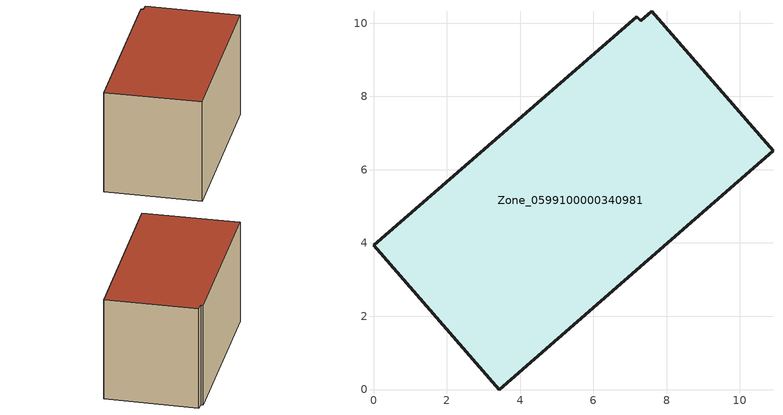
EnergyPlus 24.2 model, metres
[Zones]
Zone_0599100000340981
 floor ground (C_G): 0,3.93 7.19,10.17 7.29,10.06 7.59,10.32 10.9,6.51 3.43,0 z0
 wall outside (C_F): 0,3.93 3.43,0 10.9,6.51 7.59,10.32 7.29,10.06 7.19,10.17 0,3.93 z0:5.82
 roof outside (C_R): 7.19,10.17 0,3.93 3.43,0 10.9,6.51 7.59,10.32 7.29,10.06 z5.82
[BUILDING]
Pand.0599100000340981: North Axis=0; Terrain=City; Loads Convergence Tolerance Value=0.04; Temperature Convergence Tolerance Value=0.4; Solar Distribution=FullExterior; Maximum Number of Warmup Days=25; Minimum Number of Warmup Days=1
[Site:Location]
Rotterdam.The.Hague.AP_ZH_NLD Design_Conditions: Latitude=51.96; Longitude=4.45; Time Zone=1; Elevation=-4.5
[SITE:GROUNDTEMPERATURE:BUILDINGSURFACE]
18, 18, 18, 18, 18, 18, 18, 18, 18, 18, 18, 18
[MATERIAL] Thermal Absorptance=0.9; Solar Absorptance=0.7; Visible Absorptance=0.7
Name | Roughness | Thickness | Conductivity | Density | Specific Heat
G.TI.1992-2005 | MediumSmooth | 0.15 | 0.06 | 540 | 1210
F.TI.1992-2005 | Rough | 0.3 | 0.12 | 1920 | 840
R.TI.1992-2005 | MediumRough | 0.2 | 0.08 | 1500 | 1000
[CONSTRUCTION]
C_G: G.TI.1992-2005
C_F: F.TI.1992-2005
C_R: R.TI.1992-2005
[ZONE]
Zone_0599100000340981: Type=1; Multiplier=1; Ceiling Height=Autocalculate; Volume=Autocalculate; Floor Area=autocalculate; Part of Total Floor Area=Yes
[ZONEINFILTRATION:DESIGNFLOWRATE]
Infil_Zone_0599100000340981: Zone or ZoneList or Space or SpaceList=Zone_0599100000340981; Schedule=AlwaysOn; Design Flow Rate Calculation Method=Flow/Area; Flow Rate per Floor Area=0.0015; Constant Term Coefficient=1; Temperature Term Coefficient=0; Velocity Term Coefficient=0; Velocity Squared Term Coefficient=0
[HVACTEMPLATE:ZONE:IDEALLOADSAIRSYSTEM]
Zone_0599100000340981: Maximum Heating Supply Air Temperature=50; Minimum Cooling Supply Air Temperature=13; Maximum Heating Supply Air Humidity Ratio=0.0156; Minimum Cooling Supply Air Humidity Ratio=0.0077; Heating Limit=NoLimit; Cooling Limit=NoLimit; Dehumidification Control Type=ConstantSensibleHeatRatio; Cooling Sensible Heat Ratio=0.7; Dehumidification Setpoint=60; Humidification Control Type=None; Humidification Setpoint=30; Outdoor Air Method=None; Outdoor Air Flow Rate per Person=0.00944; Outdoor Air Flow Rate per Zone Floor Area=0; Outdoor Air Flow Rate per Zone=0; Demand Controlled Ventilation Type=None; Outdoor Air Economizer Type=NoEconomizer; Heat Recovery Type=None; Sensible Heat Recovery Effectiveness=0.7; Latent Heat Recovery Effectiveness=0.65
[ZONECONTROL:THERMOSTAT]
ThermostatControl_Zone_0599100000340981: Zone or ZoneList=Zone_0599100000340981; Control Type Schedule=DualSetpointControlType; Control 1=Thermostat_Zone_0599100000340981; Temperature Difference Between Cutout And Setpoint=0
[THERMOSTATSETPOINT:DUALSETPOINT]
Thermostat_Zone_0599100000340981: Heating Setpoint Temperature Schedule=HeatingSetpoint_Zone_0599100000340981; Cooling Setpoint Temperature Schedule=CoolingSetpoint_Zone_0599100000340981
[SCHEDULE:COMPACT]
HeatingSetpoint_Zone_0599100000340981: Through: 12/31, For: AllDays, Until: 24:00, 21
CoolingSetpoint_Zone_0599100000340981: Through: 12/31, For: AllDays, Until: 24:00, 24
DualSetpointControlType: Through: 12/31, For: AllDays, Until: 24:00, 4
AlwaysOn: Through: 12/31, For: AllDays, Until: 24:00, 1
